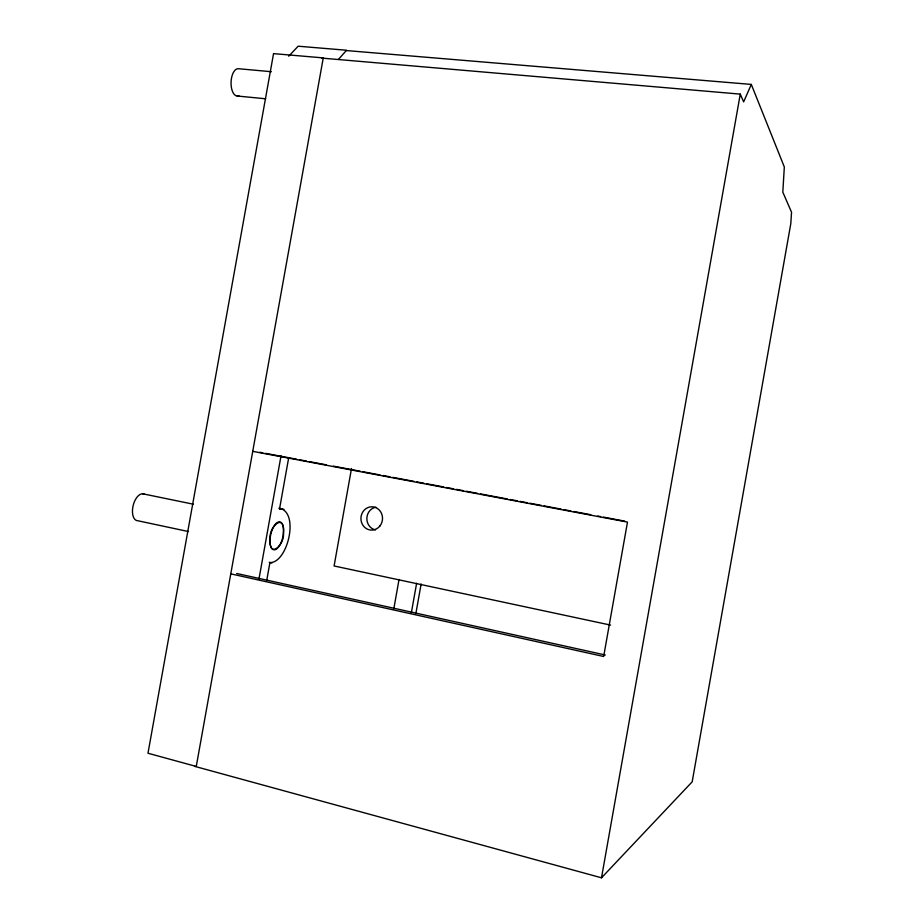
<?xml version="1.0" encoding="UTF-8"?>
<svg xmlns="http://www.w3.org/2000/svg" width="924" height="924" viewBox="0 0 924 924"><rect width="100%" height="100%" fill="white"/><g stroke="black" fill="none" stroke-linecap="round" stroke-linejoin="round"><path stroke-width="1.39" d="M194.756 766.366L601.501 877.8L740.274 94.121L321.702 58.096M258.905 579.394L281.035 455.798M266.643 580.907L269.923 562.577C287.687 563.27 300.092 511.249 278.921 508.212M288.646 458.038L279.487 509.17L281.693 508.778M351.513 468.48L334.095 565.973L610.602 625.098M393.797 608.858L399.041 579.475M411.33 612.889L416.62 583.275M415.823 613.755L421.136 583.98M346.465 50.566L751.304 84.419L743.635 101.883L740.274 94.121M338.45 59.413L346.569 50.242L298.152 46.2L288.727 56.214M601.501 877.8L692.18 781.819L790.794 223.7L791.545 212.243L782.813 192.146L784.326 166.99L751.304 84.419M271.39 71.714L238.415 68.722A13.664 6.653 -87.9 0 0 231.046 83.599A13.664 6.653 -87.9 0 0 238.854 95.646M237.122 96.004L265.65 98.787M259.875 452.275L262.705 452.818M265.523 453.349L296.639 459.216M299.457 459.748L306.525 461.088M309.355 461.619L326.322 464.818M333.391 466.146L360.256 471.217M363.086 471.76L380.053 474.959M382.882 475.49L389.951 476.819M392.781 477.362L413.987 481.358M416.816 481.889L423.885 483.229M426.703 483.76L443.67 486.96M446.5 487.491L453.568 488.831M456.398 489.362L463.467 490.702M466.297 491.233L477.604 493.37M480.434 493.901L507.299 498.972M510.129 499.503L517.197 500.831M520.027 501.374L527.096 502.702M529.926 503.233L541.233 505.37M544.063 505.902L561.03 509.101M563.848 509.644L570.928 510.972M573.746 511.503L590.713 514.703M597.782 516.042L600.612 516.574M603.441 517.105L624.647 521.113M252.679 451.339L627.488 522.095L603.661 656.49L230.723 573.85M279.81 508.535L283.945 509.367M142.677 493.786L193.405 504.215M188.496 531.554L137.826 520.755A13.768 7.242 -76.5 0 1 133.218 505.301A13.768 7.242 -76.5 0 1 144.49 494.328M269.231 562.335L271.991 562.935M236.694 573.481L605.301 655M375.502 529.914A11.538 10.707 -87.2 0 1 366.851 518.48A11.538 10.707 -87.2 0 1 375.837 507.195M270.108 538.657C268.445 559.632 284.811 545.01 283.449 533.102C285.17 512.092 268.722 526.645 270.108 538.657M273.55 53.627L147.979 753.233L196.258 766.458L323.261 57.9L273.55 53.627M279.406 545.795A14.264 6.168 -77.4 0 0 280.873 522.372A14.264 6.168 -77.4 0 0 270.051 539.397A14.264 6.168 -77.4 0 0 279.406 545.795M379.903 525.999A11.665 10.799 -87.1 0 0 373.746 506.976A11.665 10.799 -87.1 0 0 361.527 522.372A11.665 10.799 -87.1 0 0 379.903 525.999"/></g></svg>
